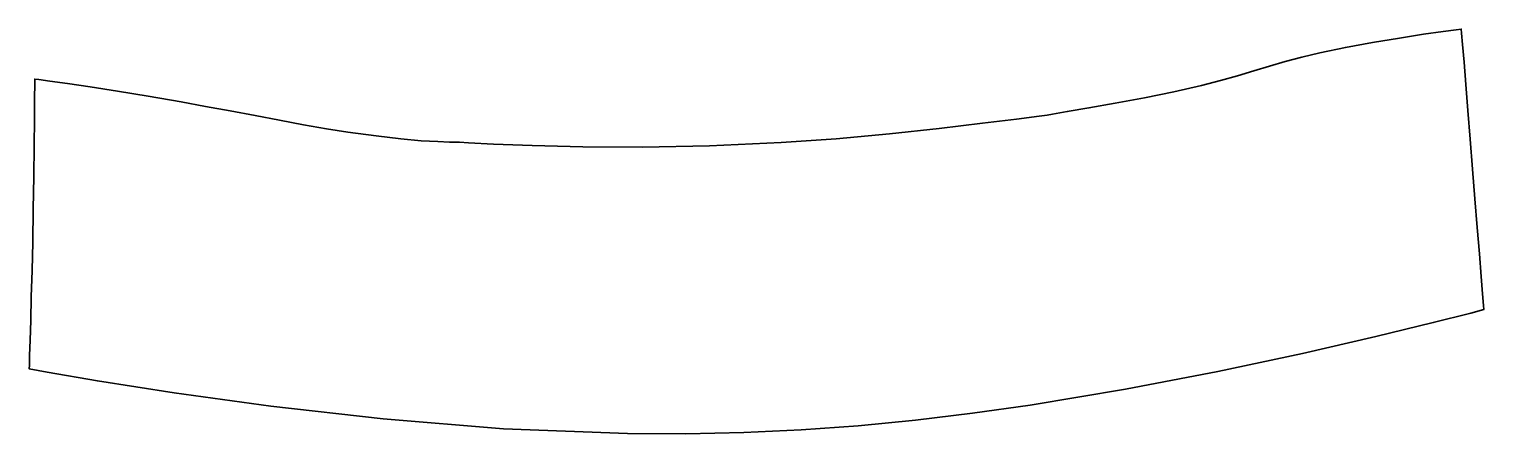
# Model space of a CAD drawing. Extents: x 0 to 5853, y -1629 to 0.
import ezdxf

# ---------------------------------------------------------------- set-up
doc = ezdxf.new("R2010")
doc.units = 0
doc.linetypes.add('Solid', pattern=[0])

msp = doc.modelspace()

# ---------------------------------------------------------------- linework, layer by layer
at = {"color": 0, "linetype": 'Solid', "lineweight": 35}
msp.add_lwpolyline([(5800, -1143), (5649, -1181), (5418, -1237), (5123, -1305), (4782, -1378), (4411, -1449), (4027, -1514), (3796, -1546), (3566, -1574), (3336, -1596), (3106, -1612), (2875, -1623), (2642, -1629), (2408, -1628), (1909, -1608), (1424, -1568), (973, -1517), (583, -1464), (275, -1416), (73, -1381), (0, -1367), (1, -1353), (2, -1314), (4, -1252), (7, -1172), (9, -1078), (12, -972), (15, -858), (17, -725), (19, -593), (21, -470), (22, -363), (22, -277), (23, -221), (23, -201), (39, -203), (84, -209), (154, -219), (246, -232), (356, -250), (479, -270), (612, -293), (710, -311), (809, -329), (909, -348), (1008, -367), (1104, -385), (1196, -401), (1283, -415), (1396, -430), (1495, -441), (1577, -449), (1644, -453), (1692, -455), (1722, -455), (1732, -455), (1768, -458), (1868, -463), (2024, -469), (2228, -474), (2468, -475), (2738, -470), (3026, -457), (3247, -441), (3462, -421), (3662, -400), (3836, -379), (3973, -362), (4064, -350), (4096, -346), (4118, -342), (4177, -332), (4264, -317), (4370, -298), (4487, -276), (4606, -252), (4717, -227), (4793, -207), (4862, -188), (4927, -168), (4990, -149), (5053, -131), (5120, -113), (5193, -95), (5296, -74), (5405, -54), (5513, -36), (5610, -21), (5689, -10), (5742, -3), (5762, 0), (5763, -16), (5767, -62), (5773, -133), (5780, -223), (5788, -328), (5798, -443), (5807, -563), (5817, -683), (5826, -799), (5835, -904), (5842, -995), (5848, -1066), (5852, -1112), (5853, -1128), (5800, -1143)], close=True, dxfattribs=at)

doc.saveas('drawing.dxf')
